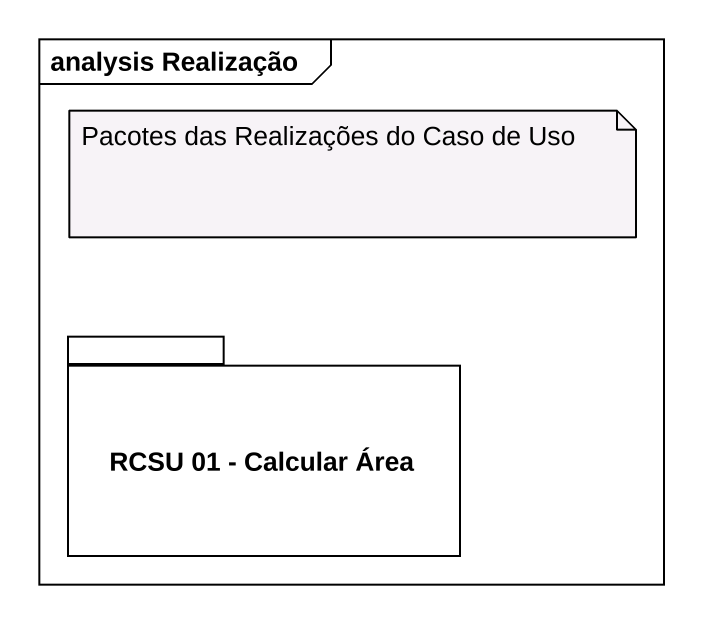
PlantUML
@startuml
mainframe analysis Realização
package "RCSU 01 - Calcular Área" as RCSU_01_Calcular_Área {
}
note as N1
  Pacotes das Realizações do Caso de Uso
end note
@enduml
